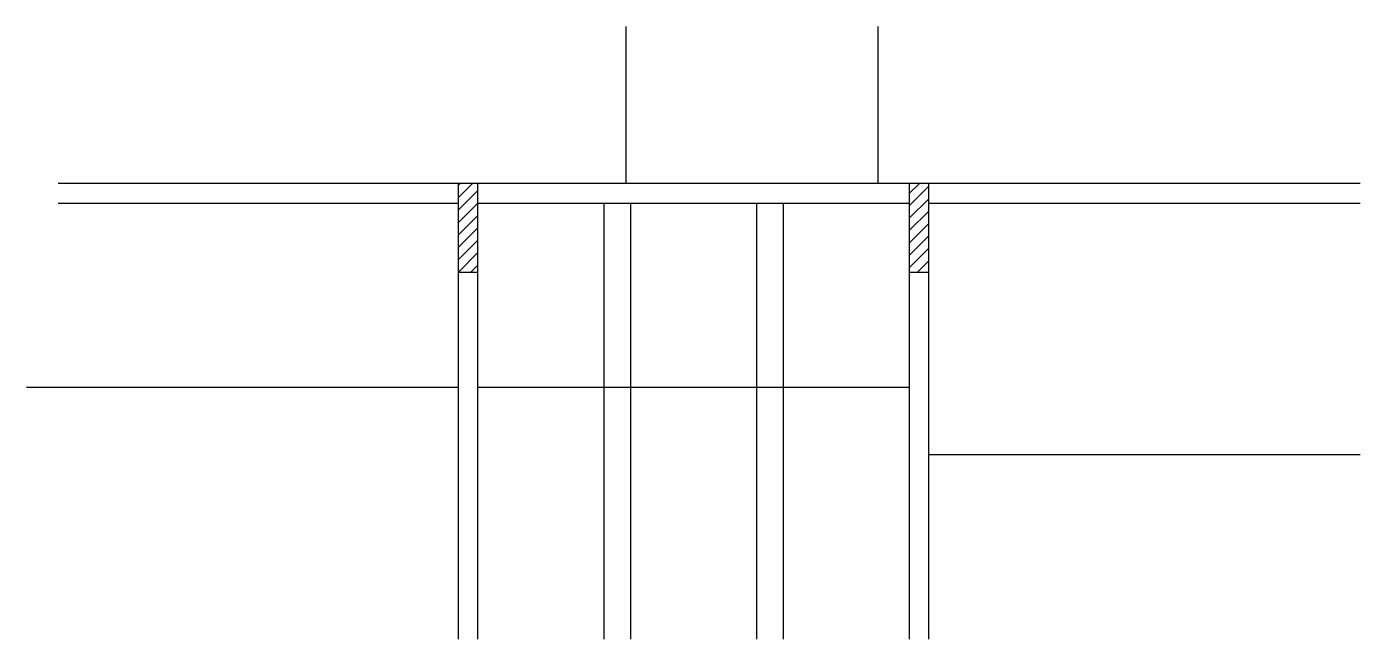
# Model space of a CAD drawing. Header units: metres. Extents: x 4071 to 5364, y 1686 to 2280.
import ezdxf

# ---------------------------------------------------------------- set-up
doc = ezdxf.new("R2010")
doc.units = ezdxf.units.M
for name, color, linetype in [('3', 7, 'Continuous'), ('7', 7, 'Continuous'), ('Painéis', 7, 'Continuous')]:
    doc.layers.add(name, color=color, linetype=linetype)

msp = doc.modelspace()

# ---------------------------------------------------------------- linework, layer by layer
at = {"layer": '3', "color": 7, "lineweight": 25}
for p, q in [((4489.5, 2114), (4503.5, 2128)), ((4489.5, 2126), (4491.5, 2128)), ((4489.5, 2102), (4508.5, 2121)), ((4926.5, 2118.2), (4936.3, 2128)), ((4926.5, 2106.2), (4945.5, 2125.2)), ((4489.5, 2089.9), (4508.5, 2108.9)), ((4926.5, 2094.2), (4945.5, 2113.2)), ((4489.5, 2077.9), (4508.5, 2096.9)), ((4926.5, 2082.2), (4945.5, 2101.2)), ((4489.5, 2065.9), (4508.5, 2084.9)), ((4926.5, 2070.2), (4945.5, 2089.2)), ((4489.5, 2053.9), (4508.5, 2072.9)), ((4926.5, 2058.1), (4945.5, 2077.1)), ((4489.7, 2042), (4508.5, 2060.9)), ((4926.5, 2046.1), (4945.5, 2065.1)), ((4501.7, 2042), (4508.5, 2048.8)), ((4934.4, 2042), (4945.5, 2053.1))]:
    msp.add_line(p, q, dxfattribs=at)
for points in [[(4489.5, 2128), (4102, 2128)], [(4926.5, 2128), (4508.5, 2128)], [(5363.5, 2128), (4945.5, 2128)], [(4102, 2109), (4489.5, 2109)], [(4508.5, 2109), (4926.5, 2109)], [(4945.5, 2109), (5363.5, 2109)], [(4489.5, 2042), (4489.5, 1686)], [(4508.5, 1686), (4508.5, 2042)], [(4926.5, 2042), (4926.5, 1686)], [(4945.5, 1686), (4945.5, 2042)]]:
    msp.add_lwpolyline(points, dxfattribs=at)
at = {"layer": '7', "color": 7, "lineweight": 25}
for points in [[(4489.5, 2042), (4508.5, 2042), (4508.5, 2128), (4489.5, 2128), (4489.5, 2042)], [(4926.5, 2042), (4945.5, 2042), (4945.5, 2128), (4926.5, 2128), (4926.5, 2042)]]:
    msp.add_lwpolyline(points, dxfattribs=at)
at = {"layer": 'Painéis', "color": 7, "lineweight": 25}
for p, q in [((4652, 2280), (4652, 2128)), ((4896, 2280), (4896, 2128)), ((4630.5, 2109), (4630.5, 1686)), ((4656.5, 2109), (4656.5, 1686)), ((4778.5, 2109), (4778.5, 1686)), ((4804.5, 2109), (4804.5, 1686)), ((4489.4, 1930), (4071.4, 1930)), ((4926.4, 1930), (4508.4, 1930)), ((5363.4, 1865), (4945.4, 1865))]:
    msp.add_line(p, q, dxfattribs=at)

doc.saveas('drawing.dxf')
